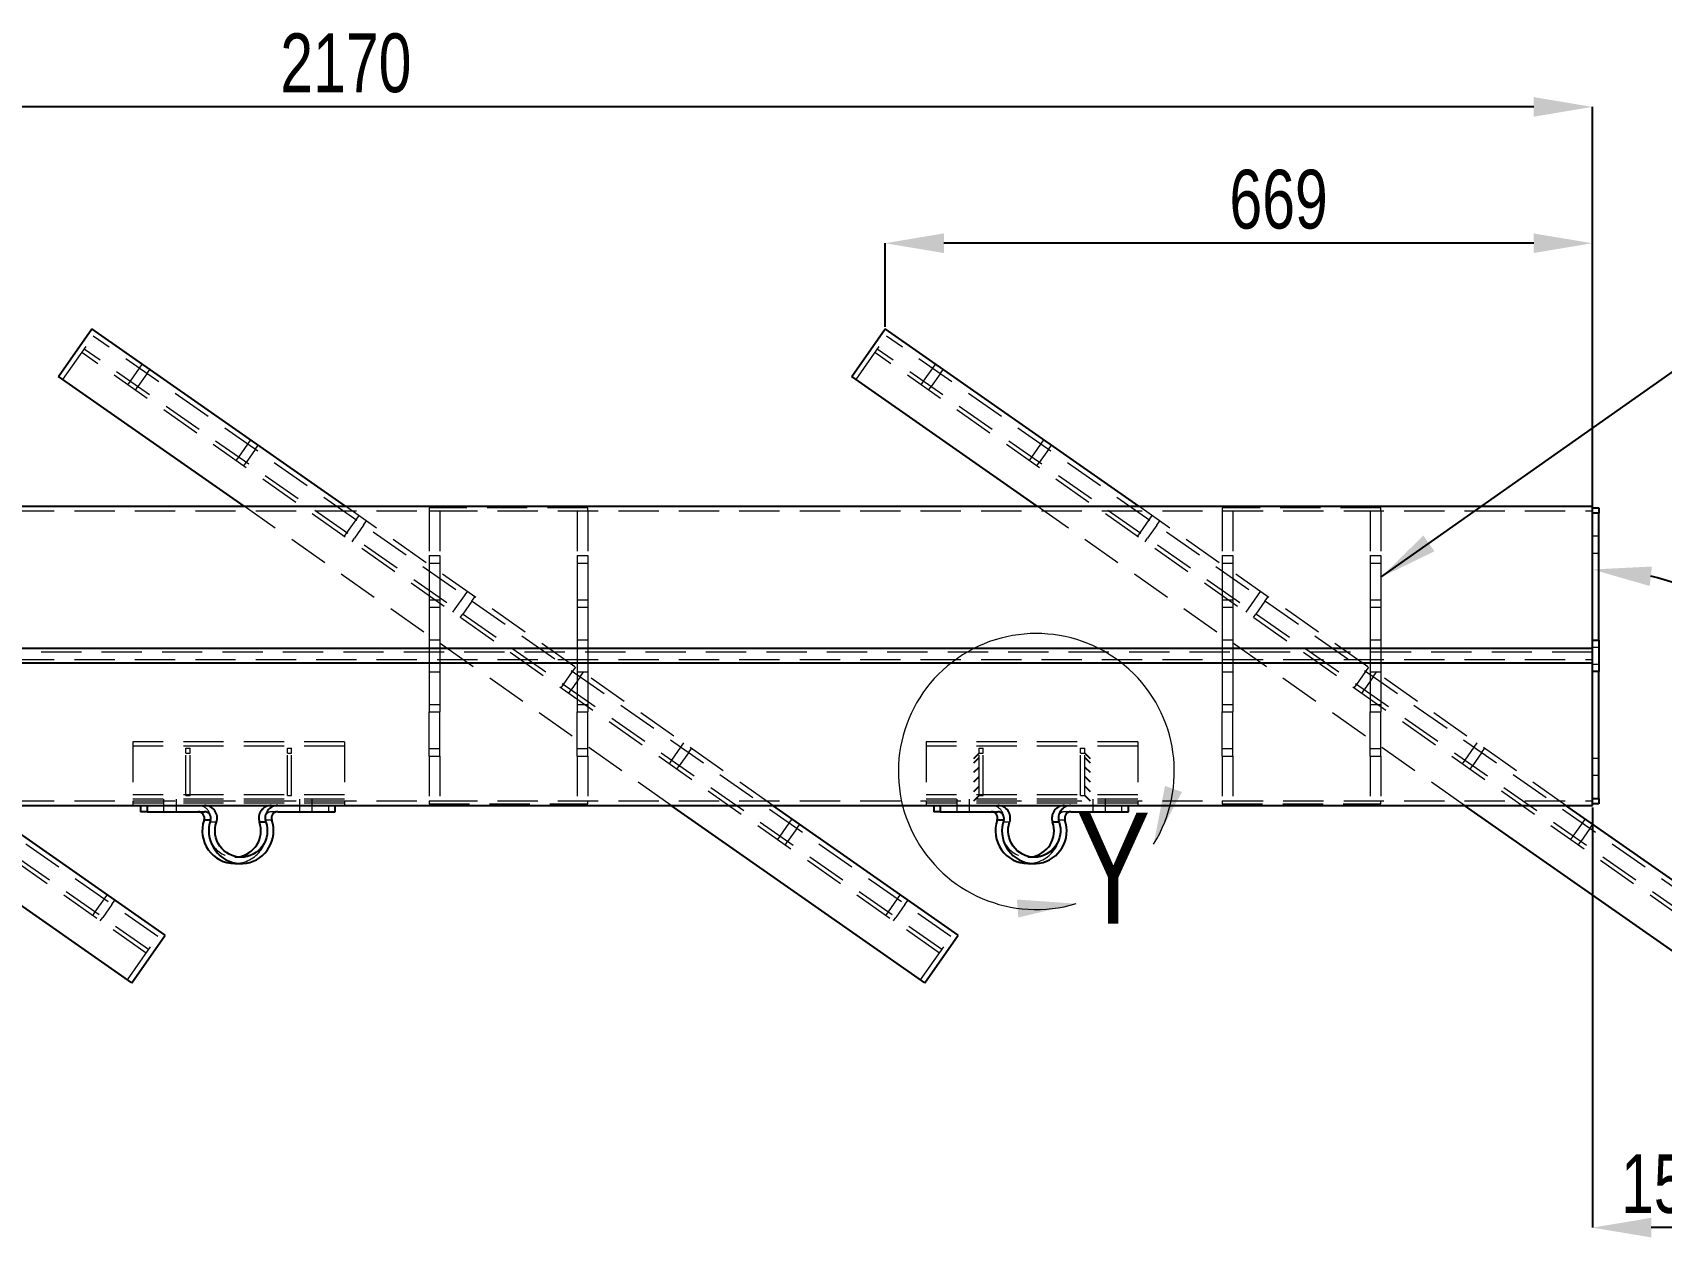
# Model space of a CAD drawing. Header units: millimetres. Extents: x 122 to 2816, y -707 to 556.
# Drawn here: x 1156.1 to 1207.4, y -169.8 to -131.8 of the extents above; entities that cross this region are included whole.
import ezdxf

# ---------------------------------------------------------------- set-up
doc = ezdxf.new("R2010")
doc.units = ezdxf.units.MM
doc.header["$PDSIZE"] = -1
doc.linetypes.add('HIDDEN', pattern=[1.905, 1.27, -0.635])
doc.layers.add('FORMAT', color=7, linetype='Continuous')
doc.styles.add('SLDTEXTSTYLE7', font='TXT', dxfattribs={"width": 0.75})
doc.dimstyles.new('SLDDIMSTYLE0', dxfattribs={"dimtxt": 2.5, "dimasz": 1.852083, "dimexe": 0, "dimexo": 0.625, "dimgap": 0, "dimtad": 1, "dimdec": 0, "dimrnd": 1e-09, "dimtxsty": 'Standard', "dimsah": 1, "dimcen": 2.5, "dimazin": 3, "dimtfac": 1.852083, "dimtdec": 0, "dimtmove": 0, "dimatfit": 3, "dimfrac": 2})
doc.dimstyles.new('SLDDIMSTYLE49', dxfattribs={"dimtxt": 1.852083, "dimasz": 1.852083, "dimexe": 0, "dimexo": 0.625, "dimgap": 0.463021, "dimtad": 1, "dimdec": 0, "dimlfac": 30, "dimrnd": 1e-09, "dimzin": 12, "dimtxsty": 'SLDTEXTSTYLE7', "dimsah": 1, "dimcen": 2.5, "dimazin": 3, "dimtfac": 1, "dimtdec": 0, "dimtmove": 0, "dimatfit": 3, "dimfrac": 2, "dimtzin": 12})
doc.dimstyles.new('SLDDIMSTYLE50', dxfattribs={"dimtxt": 1.852083, "dimasz": 1.852083, "dimexe": 0, "dimexo": 0.625, "dimgap": 0.463021, "dimtad": 1, "dimdec": 0, "dimlfac": 30, "dimrnd": 1e-09, "dimzin": 12, "dimtxsty": 'SLDTEXTSTYLE7', "dimsah": 1, "dimcen": 2.5, "dimazin": 3, "dimtfac": 1, "dimtdec": 0, "dimtmove": 0, "dimatfit": 0, "dimfrac": 2, "dimtzin": 12})
doc.dimstyles.new('SLDDIMSTYLE51', dxfattribs={"dimtxt": 1.852083, "dimasz": 1.852083, "dimexe": 0, "dimexo": 0.625, "dimgap": 0.463021, "dimtad": 1, "dimlfac": 30, "dimzin": 12, "dimtxsty": 'SLDTEXTSTYLE7', "dimsah": 1, "dimcen": 2.5, "dimazin": 3, "dimtfac": 1, "dimtmove": 0, "dimatfit": 3, "dimfrac": 2, "dimtzin": 12})

# ---------------------------------------------------------------- blocks, each defined once
blk = doc.blocks.new('*D1308')
at = {"layer": 'Defpoints', "color": 0}
for p in [(1182.94, -141.123), (1205.234, -146.719), (1205.234, -151.198), (1213.2, -155.802), (1210.245, -160.242)]:
    blk.add_point(p, dxfattribs=at)
at = {"layer": 'FORMAT', "color": 0, "lineweight": -2}
blk.add_line((1210.297, -160.278), (1211.804, -161.333), dxfattribs=at)
blk.add_arc((1205.234, -156.733), 8.021, 338.26, 76.74, dxfattribs=at)
at = {"layer": 'FORMAT', "color": 0}
for points in [[(1207.038, -149.233), (1207.109, -148.62), (1205.234, -148.712)], [(1212.955, -159.85), (1212.412, -159.557), (1211.804, -161.333)]]:
    blk.add_solid(points, dxfattribs=at)
at = {"layer": 'FORMAT', "color": 0, "insert": (1211.392, -148.174), "char_height": 1.8521, "attachment_point": 1, "rotation": 312.8677, "style": 'SLDTEXTSTYLE7'}
blk.add_mtext('\\A1;125°', dxfattribs=at)
blk = doc.blocks.new('*D1309')
at = {"layer": 'Defpoints', "color": 0}
for p in [(1205.234, -156.148), (1210.245, -160.242), (1205.234, -169.457)]:
    blk.add_point(p, dxfattribs=at)
at = {"layer": 'FORMAT', "color": 0, "lineweight": -2}
for p, q in [((1205.234, -156.21), (1205.234, -169.457)), ((1210.245, -160.305), (1210.245, -169.457)), ((1208.393, -169.457), (1207.086, -169.457))]:
    blk.add_line(p, q, dxfattribs=at)
at = {"layer": 'FORMAT', "color": 0}
for points in [[(1207.086, -169.148), (1207.086, -169.766), (1205.234, -169.457)], [(1208.393, -169.148), (1208.393, -169.766), (1210.245, -169.457)]]:
    blk.add_solid(points, dxfattribs=at)
at = {"layer": 'FORMAT', "color": 0, "insert": (1207.685, -167.142), "char_height": 1.8521, "attachment_point": 2, "style": 'SLDTEXTSTYLE7'}
blk.add_mtext('\\A1;150', dxfattribs=at)
blk = doc.blocks.new('*D1312')
at = {"layer": 'Defpoints', "color": 0}
for p in [(1132.9, -134.132), (1205.234, -146.719), (1132.9, -149.076)]:
    blk.add_point(p, dxfattribs=at)
at = {"layer": 'FORMAT', "color": 0, "lineweight": -2}
for p, q in [((1132.9, -149.014), (1132.9, -134.132)), ((1203.382, -134.132), (1134.752, -134.132)), ((1205.234, -146.657), (1205.234, -134.132))]:
    blk.add_line(p, q, dxfattribs=at)
at = {"layer": 'FORMAT', "color": 0}
for points in [[(1134.752, -133.824), (1134.752, -134.441), (1132.9, -134.132)], [(1203.382, -133.824), (1203.382, -134.441), (1205.234, -134.132)]]:
    blk.add_solid(points, dxfattribs=at)
at = {"layer": 'FORMAT', "color": 0, "insert": (1165.944, -131.817), "char_height": 1.8521, "attachment_point": 2, "style": 'SLDTEXTSTYLE7'}
blk.add_mtext('\\A1;2170', dxfattribs=at)
blk = doc.blocks.new('*D1313')
at = {"layer": 'Defpoints', "color": 0}
for p in [(1182.94, -138.429), (1182.94, -141.123), (1205.234, -146.938)]:
    blk.add_point(p, dxfattribs=at)
at = {"layer": 'FORMAT', "color": 0, "lineweight": -2}
for p, q in [((1182.94, -141.06), (1182.94, -138.429)), ((1203.382, -138.429), (1184.792, -138.429)), ((1205.234, -146.876), (1205.234, -138.429))]:
    blk.add_line(p, q, dxfattribs=at)
at = {"layer": 'FORMAT', "color": 0}
for points in [[(1184.792, -138.12), (1184.792, -138.738), (1182.94, -138.429)], [(1203.382, -138.12), (1203.382, -138.738), (1205.234, -138.429)]]:
    blk.add_solid(points, dxfattribs=at)
at = {"layer": 'FORMAT', "color": 0, "insert": (1195.342, -136.114), "char_height": 1.8521, "attachment_point": 2, "style": 'SLDTEXTSTYLE7'}
blk.add_mtext('\\A1;669', dxfattribs=at)

msp = doc.modelspace()

# ---------------------------------------------------------------- linework, layer by layer
at = {"color": 7, "linetype": 'Continuous', "lineweight": 25}
for p, q in [((1156.888687, -142.624764), (1157.940243, -141.122985)), ((1165.932804, -146.719436), (1157.940243, -141.122985)), ((1181.888687, -142.624764), (1182.940243, -141.122985)), ((1190.932804, -146.719436), (1182.940243, -141.122985)), ((1162.736485, -146.719436), (1156.888687, -142.624764)), ((1187.736485, -146.719436), (1181.888687, -142.624764)), ((1060.233666, -146.719436), (1205.233666, -146.719436)), ((1205.233666, -146.766815), (1205.233666, -146.719436)), ((1205.233666, -146.766815), (1205.433666, -146.766815)), ((1205.233666, -146.938052), (1205.233666, -146.766815)), ((1205.433666, -146.766815), (1205.433666, -146.938052)), ((1205.433666, -146.938052), (1205.233666, -146.938052)), ((1205.233666, -150.938052), (1205.233666, -146.938052)), ((1205.433666, -150.938052), (1205.433666, -146.938052)), ((1205.233666, -150.938052), (1205.433666, -150.938052)), ((1205.233666, -151.928911), (1205.233666, -150.938052)), ((1205.433666, -150.938052), (1205.433666, -151.928911)), ((1205.433666, -151.928911), (1205.233666, -151.928911)), ((1205.233666, -155.928911), (1205.233666, -151.928911)), ((1205.433666, -155.928911), (1205.433666, -151.928911)), ((1205.233666, -155.928911), (1205.433666, -155.928911)), ((1205.233666, -156.100148), (1205.233666, -155.928911)), ((1205.433666, -155.928911), (1205.433666, -156.100148)), ((1060.233666, -156.147527), (1205.233666, -156.147527)), ((1159.193755, -161.743978), (1151.201194, -156.147527)), ((1160.245312, -160.242199), (1154.397513, -156.147527)), ((1159.474818, -156.147527), (1159.474818, -156.347527)), ((1159.678799, -156.347527), (1159.474818, -156.347527)), ((1159.678799, -156.147527), (1159.678799, -156.347527)), ((1159.678799, -156.347527), (1161.490551, -156.347527)), ((1163.796418, -156.347527), (1165.60817, -156.347527)), ((1165.60817, -156.347527), (1165.60817, -156.147527)), ((1184.193755, -161.743978), (1176.201194, -156.147527)), ((1185.245312, -160.242199), (1179.397513, -156.147527)), ((1184.474818, -156.147527), (1184.474818, -156.347527)), ((1184.678799, -156.347527), (1184.474818, -156.347527)), ((1184.678799, -156.147527), (1184.678799, -156.347527)), ((1184.678799, -156.347527), (1186.490551, -156.347527)), ((1188.796418, -156.347527), (1190.60817, -156.347527)), ((1190.60817, -156.347527), (1190.60817, -156.147527)), ((1209.193755, -161.743978), (1201.201194, -156.147527)), ((1210.245312, -160.242199), (1204.397513, -156.147527)), ((1205.233666, -156.147527), (1205.233666, -156.100148)), ((1205.433666, -156.100148), (1205.233666, -156.100148)), ((1161.677513, -156.612392), (1161.473532, -156.612392)), ((1163.422493, -156.677257), (1163.218512, -156.677257)), ((1186.677513, -156.612392), (1186.473532, -156.612392)), ((1188.422493, -156.677257), (1188.218512, -156.677257)), ((1162.439503, -157.98086), (1162.643484, -157.98086)), ((1187.439503, -157.98086), (1187.643484, -157.98086)), ((1159.193755, -161.743978), (1160.245312, -160.242199)), ((1184.193755, -161.743978), (1185.245312, -160.242199))]:
    msp.add_line(p, q, dxfattribs=at)
at = {"color": 7, "linetype": 'HIDDEN', "lineweight": 18}
for p, q in [((1160.01319, -160.283129), (1132.981173, -141.355106)), ((1157.025212, -142.72036), (1157.981173, -141.355106)), ((1185.01319, -160.283129), (1157.981173, -141.355106)), ((1182.025212, -142.72036), (1182.981173, -141.355106)), ((1210.01319, -160.283129), (1182.981173, -141.355106)), ((1159.649925, -160.801925), (1132.617908, -141.873903)), ((1159.726402, -160.692705), (1132.694384, -141.764682)), ((1184.649925, -160.801925), (1157.617908, -141.873903)), ((1184.726402, -160.692705), (1157.694384, -141.764682)), ((1209.649925, -160.801925), (1182.617908, -141.873903)), ((1209.726402, -160.692705), (1182.694384, -141.764682)), ((1159.428341, -142.368425), (1159.141553, -142.778001)), ((1159.674087, -142.540498), (1159.387299, -142.950074)), ((1159.523937, -142.231899), (1159.428341, -142.368425)), ((1159.674087, -142.540498), (1159.769683, -142.403972)), ((1184.428341, -142.368425), (1184.141553, -142.778001)), ((1184.674087, -142.540498), (1184.387299, -142.950074)), ((1184.523937, -142.231899), (1184.428341, -142.368425)), ((1184.674087, -142.540498), (1184.769683, -142.403972)), ((1159.141553, -142.778001), (1159.065076, -142.887221)), ((1159.310822, -143.059294), (1159.387299, -142.950074)), ((1184.141553, -142.778001), (1184.065076, -142.887221)), ((1184.310822, -143.059294), (1184.387299, -142.950074)), ((1162.841475, -144.758327), (1162.554687, -145.167903)), ((1162.937071, -144.621801), (1162.841475, -144.758327)), ((1187.841475, -144.758327), (1187.554687, -145.167903)), ((1187.937071, -144.621801), (1187.841475, -144.758327)), ((1162.554687, -145.167903), (1162.47821, -145.277123)), ((1163.08722, -144.930399), (1162.800432, -145.339975)), ((1163.08722, -144.930399), (1163.182816, -144.793874)), ((1187.554687, -145.167903), (1187.47821, -145.277123)), ((1188.08722, -144.930399), (1187.800432, -145.339975)), ((1188.08722, -144.930399), (1188.182816, -144.793874)), ((1162.723955, -145.449196), (1162.800432, -145.339975)), ((1187.723955, -145.449196), (1187.800432, -145.339975)), ((1176.201194, -156.147527), (1162.736485, -146.719436)), ((1179.397513, -156.147527), (1165.932804, -146.719436)), ((1168.566999, -146.766815), (1168.566999, -146.860858)), ((1173.566999, -146.766815), (1168.566999, -146.766815)), ((1173.566999, -146.860858), (1173.566999, -146.766815)), ((1201.201194, -156.147527), (1187.736485, -146.719436)), ((1204.397513, -156.147527), (1190.932804, -146.719436)), ((1193.566999, -146.766815), (1193.566999, -146.860858)), ((1198.566999, -146.766815), (1193.566999, -146.766815)), ((1198.566999, -146.860858), (1198.566999, -146.766815)), ((1060.233666, -146.860858), (1205.233666, -146.860858)), ((1166.254608, -147.148228), (1165.96782, -147.557804)), ((1166.500354, -147.320301), (1166.213566, -147.729877)), ((1166.350204, -147.011703), (1166.254608, -147.148228)), ((1166.500354, -147.320301), (1166.59595, -147.183776)), ((1168.566999, -146.860858), (1168.900332, -146.860858)), ((1168.566999, -146.860858), (1168.566999, -148.275071)), ((1168.900332, -146.860858), (1168.900332, -148.275071)), ((1173.233666, -146.860858), (1173.566999, -146.860858)), ((1173.233666, -146.860858), (1173.233666, -148.275071)), ((1173.566999, -146.860858), (1173.566999, -148.275071)), ((1191.254608, -147.148228), (1190.96782, -147.557804)), ((1191.500354, -147.320301), (1191.213566, -147.729877)), ((1191.350204, -147.011703), (1191.254608, -147.148228)), ((1191.500354, -147.320301), (1191.59595, -147.183776)), ((1193.566999, -146.860858), (1193.900332, -146.860858)), ((1193.566999, -146.860858), (1193.566999, -148.275071)), ((1193.900332, -146.860858), (1193.900332, -148.275071)), ((1198.233666, -146.860858), (1198.566999, -146.860858)), ((1198.233666, -146.860858), (1198.233666, -148.275071)), ((1198.566999, -146.860858), (1198.566999, -148.275071)), ((1165.96782, -147.557804), (1165.891343, -147.667025)), ((1166.137089, -147.839098), (1166.213566, -147.729877)), ((1190.96782, -147.557804), (1190.891343, -147.667025)), ((1191.137089, -147.839098), (1191.213566, -147.729877)), ((1205.433666, -147.666815), (1205.233666, -147.666815)), ((1168.566999, -148.275071), (1168.900332, -148.275071)), ((1168.566999, -148.275071), (1168.566999, -148.510774)), ((1168.900332, -148.275071), (1168.900332, -148.510774)), ((1173.233666, -148.275071), (1173.566999, -148.275071)), ((1173.233666, -148.275071), (1173.233666, -148.510774)), ((1173.566999, -148.275071), (1173.566999, -148.510774)), ((1193.566999, -148.275071), (1193.900332, -148.275071)), ((1193.566999, -148.275071), (1193.566999, -148.510774)), ((1193.900332, -148.275071), (1193.900332, -148.510774)), ((1198.233666, -148.275071), (1198.566999, -148.275071)), ((1198.233666, -148.275071), (1198.233666, -148.510774)), ((1198.566999, -148.275071), (1198.566999, -148.510774)), ((1205.233666, -148.200148), (1205.433666, -148.200148)), ((1168.566999, -148.510774), (1168.900332, -148.510774)), ((1168.566999, -148.510774), (1168.566999, -149.665715)), ((1168.900332, -148.510774), (1168.900332, -149.665715)), ((1173.233666, -148.510774), (1173.566999, -148.510774)), ((1173.233666, -148.510774), (1173.233666, -149.665715)), ((1173.566999, -148.510774), (1173.566999, -149.665715)), ((1193.566999, -148.510774), (1193.900332, -148.510774)), ((1193.566999, -148.510774), (1193.566999, -149.665715)), ((1193.900332, -148.510774), (1193.900332, -149.665715)), ((1198.233666, -148.510774), (1198.566999, -148.510774)), ((1198.233666, -148.510774), (1198.233666, -149.665715)), ((1198.566999, -148.510774), (1198.566999, -149.665715)), ((1168.566999, -149.665715), (1168.900332, -149.665715)), ((1168.566999, -149.665715), (1168.566999, -150.933482)), ((1168.566999, -149.901417), (1168.900332, -149.901417)), ((1168.900332, -149.665715), (1168.900332, -150.933482)), ((1169.667742, -149.53813), (1169.380954, -149.947706)), ((1169.913487, -149.710203), (1169.626699, -150.119779)), ((1169.763338, -149.401605), (1169.667742, -149.53813)), ((1169.913487, -149.710203), (1170.009084, -149.573678)), ((1173.233666, -149.665715), (1173.566999, -149.665715)), ((1173.233666, -149.665715), (1173.233666, -150.933482)), ((1173.233666, -149.901417), (1173.566999, -149.901417)), ((1173.566999, -149.665715), (1173.566999, -150.933482)), ((1193.566999, -149.665715), (1193.900332, -149.665715)), ((1193.566999, -149.665715), (1193.566999, -150.933482)), ((1193.566999, -149.901417), (1193.900332, -149.901417)), ((1193.900332, -149.665715), (1193.900332, -150.933482)), ((1194.667742, -149.53813), (1194.380954, -149.947706)), ((1194.913487, -149.710203), (1194.626699, -150.119779)), ((1194.763338, -149.401605), (1194.667742, -149.53813)), ((1194.913487, -149.710203), (1195.009084, -149.573678)), ((1198.233666, -149.665715), (1198.566999, -149.665715)), ((1198.233666, -149.665715), (1198.233666, -150.933482)), ((1198.233666, -149.901417), (1198.566999, -149.901417)), ((1198.566999, -149.665715), (1198.566999, -150.933482)), ((1169.380954, -149.947706), (1169.304477, -150.056926)), ((1169.550222, -150.228999), (1169.626699, -150.119779)), ((1194.380954, -149.947706), (1194.304477, -150.056926)), ((1194.550222, -150.228999), (1194.626699, -150.119779)), ((1168.566999, -150.933482), (1168.566999, -151.933482)), ((1168.566999, -150.933482), (1168.900332, -150.933482)), ((1168.900332, -150.933482), (1168.900332, -151.933482)), ((1173.233666, -150.933482), (1173.233666, -151.933482)), ((1173.233666, -150.933482), (1173.566999, -150.933482)), ((1173.566999, -150.933482), (1173.566999, -151.933482)), ((1193.566999, -150.933482), (1193.566999, -151.933482)), ((1193.566999, -150.933482), (1193.900332, -150.933482)), ((1193.900332, -150.933482), (1193.900332, -151.933482)), ((1198.233666, -150.933482), (1198.233666, -151.933482)), ((1198.233666, -150.933482), (1198.566999, -150.933482)), ((1198.566999, -150.933482), (1198.566999, -151.933482)), ((1205.233666, -151.31563), (1060.233666, -151.31563)), ((1205.433666, -151.166815), (1205.233666, -151.166815)), ((1060.233666, -151.551333), (1205.233666, -151.551333)), ((1168.566999, -151.933482), (1168.900332, -151.933482)), ((1168.566999, -151.933482), (1168.566999, -153.201249)), ((1168.900332, -151.933482), (1168.900332, -153.201249)), ((1173.080875, -151.928032), (1172.794087, -152.337608)), ((1173.176471, -151.791507), (1173.080875, -151.928032)), ((1173.233666, -151.933482), (1173.566999, -151.933482)), ((1173.233666, -151.933482), (1173.233666, -153.201249)), ((1173.326621, -152.100105), (1173.422217, -151.96358)), ((1173.566999, -151.933482), (1173.566999, -153.201249)), ((1193.566999, -151.933482), (1193.900332, -151.933482)), ((1193.566999, -151.933482), (1193.566999, -153.201249)), ((1193.900332, -151.933482), (1193.900332, -153.201249)), ((1198.080875, -151.928032), (1197.794087, -152.337608)), ((1198.176471, -151.791507), (1198.080875, -151.928032)), ((1198.233666, -151.933482), (1198.566999, -151.933482)), ((1198.233666, -151.933482), (1198.233666, -153.201249)), ((1198.326621, -152.100105), (1198.422217, -151.96358)), ((1198.566999, -151.933482), (1198.566999, -153.201249)), ((1205.233666, -151.700148), (1205.433666, -151.700148)), ((1172.794087, -152.337608), (1172.71761, -152.446828)), ((1173.326621, -152.100105), (1173.039833, -152.509681)), ((1197.794087, -152.337608), (1197.71761, -152.446828)), ((1198.326621, -152.100105), (1198.039833, -152.509681)), ((1168.566999, -152.965546), (1168.900332, -152.965546)), ((1172.963356, -152.618901), (1173.039833, -152.509681)), ((1173.233666, -152.965546), (1173.566999, -152.965546)), ((1193.566999, -152.965546), (1193.900332, -152.965546)), ((1197.963356, -152.618901), (1198.039833, -152.509681)), ((1198.233666, -152.965546), (1198.566999, -152.965546)), ((1168.566999, -153.201249), (1168.900332, -153.201249)), ((1168.566999, -154.35619), (1168.566999, -153.201249)), ((1168.900332, -154.35619), (1168.900332, -153.201249)), ((1173.233666, -153.201249), (1173.566999, -153.201249)), ((1173.233666, -154.35619), (1173.233666, -153.201249)), ((1173.566999, -154.35619), (1173.566999, -153.201249)), ((1193.566999, -153.201249), (1193.900332, -153.201249)), ((1193.566999, -154.35619), (1193.566999, -153.201249)), ((1193.900332, -154.35619), (1193.900332, -153.201249)), ((1198.233666, -153.201249), (1198.566999, -153.201249)), ((1198.233666, -154.35619), (1198.233666, -153.201249)), ((1198.566999, -154.35619), (1198.566999, -153.201249)), ((1165.900332, -154.147527), (1159.233666, -154.147527)), ((1159.233666, -154.147527), (1159.233666, -156.014193)), ((1165.900332, -154.28086), (1159.233666, -154.28086)), ((1160.900332, -154.506105), (1160.900332, -154.339439)), ((1160.900332, -154.339439), (1161.033666, -154.339439)), ((1160.900332, -154.506105), (1161.033666, -154.506105)), ((1160.900332, -155.839439), (1160.900332, -154.506105)), ((1161.033666, -154.506105), (1161.033666, -154.339439)), ((1161.033666, -155.839439), (1161.033666, -154.506105)), ((1164.100332, -154.506105), (1164.100332, -154.339439)), ((1164.100332, -154.339439), (1164.233666, -154.339439)), ((1164.100332, -154.506105), (1164.233666, -154.506105)), ((1164.100332, -155.839439), (1164.100332, -154.506105)), ((1164.233666, -154.506105), (1164.233666, -154.339439)), ((1164.233666, -155.839439), (1164.233666, -154.506105)), ((1165.900332, -154.147527), (1165.900332, -156.014193)), ((1168.566999, -154.35619), (1168.900332, -154.35619)), ((1168.566999, -154.591892), (1168.566999, -154.35619)), ((1168.900332, -154.591892), (1168.900332, -154.35619)), ((1173.233666, -154.35619), (1173.566999, -154.35619)), ((1173.233666, -154.591892), (1173.233666, -154.35619)), ((1173.566999, -154.591892), (1173.566999, -154.35619)), ((1176.494009, -154.317934), (1176.207221, -154.72751)), ((1176.739754, -154.490007), (1176.452966, -154.899583)), ((1176.589605, -154.181408), (1176.494009, -154.317934)), ((1176.739754, -154.490007), (1176.835351, -154.353481)), ((1190.900332, -154.147527), (1184.233666, -154.147527)), ((1184.233666, -154.147527), (1184.233666, -156.014193)), ((1190.900332, -154.28086), (1184.233666, -154.28086)), ((1185.900332, -154.506105), (1185.900332, -154.339439)), ((1185.900332, -154.339439), (1186.033666, -154.339439)), ((1185.900332, -154.506105), (1186.033666, -154.506105)), ((1185.900332, -155.839439), (1185.900332, -154.506105)), ((1186.033666, -154.506105), (1186.033666, -154.339439)), ((1186.033666, -155.839439), (1186.033666, -154.506105)), ((1189.100332, -154.506105), (1189.100332, -154.339439)), ((1189.100332, -154.339439), (1189.233666, -154.339439)), ((1189.100332, -154.506105), (1189.233666, -154.506105)), ((1189.100332, -155.839439), (1189.100332, -154.506105)), ((1189.233666, -154.506105), (1189.233666, -154.339439)), ((1189.233666, -155.839439), (1189.233666, -154.506105)), ((1190.900332, -154.147527), (1190.900332, -156.014193)), ((1193.566999, -154.35619), (1193.900332, -154.35619)), ((1193.566999, -154.591892), (1193.566999, -154.35619)), ((1193.900332, -154.591892), (1193.900332, -154.35619)), ((1198.233666, -154.35619), (1198.566999, -154.35619)), ((1198.233666, -154.591892), (1198.233666, -154.35619)), ((1198.566999, -154.591892), (1198.566999, -154.35619)), ((1201.494009, -154.317934), (1201.207221, -154.72751)), ((1201.739754, -154.490007), (1201.452966, -154.899583)), ((1201.589605, -154.181408), (1201.494009, -154.317934)), ((1201.739754, -154.490007), (1201.835351, -154.353481)), ((1168.566999, -154.591892), (1168.900332, -154.591892)), ((1168.566999, -154.591892), (1168.566999, -156.006105)), ((1168.900332, -154.591892), (1168.900332, -156.006105)), ((1173.233666, -154.591892), (1173.566999, -154.591892)), ((1173.233666, -154.591892), (1173.233666, -156.006105)), ((1173.566999, -154.591892), (1173.566999, -156.006105)), ((1176.207221, -154.72751), (1176.130744, -154.83673)), ((1176.376489, -155.008803), (1176.452966, -154.899583)), ((1193.566999, -154.591892), (1193.900332, -154.591892)), ((1193.566999, -154.591892), (1193.566999, -156.006105)), ((1193.900332, -154.591892), (1193.900332, -156.006105)), ((1198.233666, -154.591892), (1198.566999, -154.591892)), ((1198.233666, -154.591892), (1198.233666, -156.006105)), ((1198.566999, -154.591892), (1198.566999, -156.006105)), ((1201.207221, -154.72751), (1201.130744, -154.83673)), ((1201.376489, -155.008803), (1201.452966, -154.899583)), ((1205.433666, -154.666815), (1205.233666, -154.666815)), ((1205.233666, -155.200148), (1205.433666, -155.200148)), ((1060.233666, -156.006105), (1205.233666, -156.006105)), ((1165.900332, -155.814193), (1159.233666, -155.814193)), ((1165.900332, -155.947527), (1159.233666, -155.947527)), ((1165.900332, -156.014193), (1159.233666, -156.014193)), ((1159.233666, -156.014193), (1159.233666, -156.147527)), ((1160.200332, -155.947527), (1160.200332, -156.147527)), ((1160.600332, -156.147527), (1160.600332, -155.947527)), ((1160.900332, -155.839439), (1161.033666, -155.839439)), ((1164.100332, -155.839439), (1164.233666, -155.839439)), ((1164.482655, -155.947527), (1164.482655, -156.147527)), ((1164.882655, -156.147527), (1164.882655, -155.947527)), ((1165.900332, -156.014193), (1165.900332, -156.147527)), ((1168.566999, -156.006105), (1168.566999, -156.100148)), ((1168.566999, -156.006105), (1168.900332, -156.006105)), ((1173.233666, -156.006105), (1173.566999, -156.006105)), ((1173.566999, -156.100148), (1173.566999, -156.006105)), ((1190.900332, -155.814193), (1184.233666, -155.814193)), ((1190.900332, -155.947527), (1184.233666, -155.947527)), ((1190.900332, -156.014193), (1184.233666, -156.014193)), ((1184.233666, -156.014193), (1184.233666, -156.147527)), ((1185.200332, -155.947527), (1185.200332, -156.147527)), ((1185.600332, -156.147527), (1185.600332, -155.947527)), ((1185.900332, -155.839439), (1186.033666, -155.839439)), ((1189.100332, -155.839439), (1189.233666, -155.839439)), ((1189.482655, -155.947527), (1189.482655, -156.147527)), ((1189.882655, -156.147527), (1189.882655, -155.947527)), ((1190.900332, -156.014193), (1190.900332, -156.147527)), ((1193.566999, -156.006105), (1193.566999, -156.100148)), ((1193.566999, -156.006105), (1193.900332, -156.006105)), ((1198.233666, -156.006105), (1198.566999, -156.006105)), ((1198.566999, -156.100148), (1198.566999, -156.006105)), ((1165.900332, -156.08086), (1159.233666, -156.08086)), ((1160.200332, -156.147527), (1160.200332, -156.347527)), ((1160.600332, -156.347527), (1160.600332, -156.147527)), ((1163.796418, -156.347527), (1163.592436, -156.347527)), ((1164.482655, -156.147527), (1164.482655, -156.347527)), ((1164.882655, -156.347527), (1164.882655, -156.147527)), ((1165.404188, -156.347527), (1165.404188, -156.147527)), ((1168.566999, -156.100148), (1173.566999, -156.100148)), ((1180.002738, -156.57131), (1179.907142, -156.707836)), ((1190.900332, -156.08086), (1184.233666, -156.08086)), ((1185.200332, -156.147527), (1185.200332, -156.347527)), ((1185.600332, -156.347527), (1185.600332, -156.147527)), ((1188.796418, -156.347527), (1188.592436, -156.347527)), ((1189.482655, -156.147527), (1189.482655, -156.347527)), ((1189.882655, -156.347527), (1189.882655, -156.147527)), ((1190.404188, -156.347527), (1190.404188, -156.147527)), ((1193.566999, -156.100148), (1198.566999, -156.100148)), ((1205.002738, -156.57131), (1204.907142, -156.707836)), ((1161.864476, -156.677257), (1161.660494, -156.677257)), ((1163.609455, -156.612392), (1163.405474, -156.612392)), ((1179.907142, -156.707836), (1179.620354, -157.117412)), ((1180.152888, -156.879909), (1179.8661, -157.289485)), ((1180.152888, -156.879909), (1180.248484, -156.743383)), ((1186.864476, -156.677257), (1186.660494, -156.677257)), ((1188.609455, -156.612392), (1188.405474, -156.612392)), ((1204.907142, -156.707836), (1204.620354, -157.117412)), ((1205.152888, -156.879909), (1204.8661, -157.289485)), ((1205.152888, -156.879909), (1205.248484, -156.743383)), ((1179.620354, -157.117412), (1179.543877, -157.226632)), ((1179.789623, -157.398705), (1179.8661, -157.289485)), ((1204.620354, -157.117412), (1204.543877, -157.226632)), ((1204.789623, -157.398705), (1204.8661, -157.289485)), ((1162.439503, -157.78086), (1162.643484, -157.78086)), ((1187.439503, -157.78086), (1187.643484, -157.78086)), ((1158.320276, -159.097737), (1158.033488, -159.507313)), ((1158.415872, -158.961212), (1158.320276, -159.097737)), ((1158.566022, -159.26981), (1158.661618, -159.133285)), ((1183.320276, -159.097737), (1183.033488, -159.507313)), ((1183.415872, -158.961212), (1183.320276, -159.097737)), ((1183.566022, -159.26981), (1183.661618, -159.133285)), ((1158.033488, -159.507313), (1157.957011, -159.616534)), ((1158.566022, -159.26981), (1158.279233, -159.679386)), ((1183.033488, -159.507313), (1182.957011, -159.616534)), ((1183.566022, -159.26981), (1183.279233, -159.679386)), ((1158.202756, -159.788607), (1158.279233, -159.679386)), ((1183.202756, -159.788607), (1183.279233, -159.679386)), ((1159.057229, -161.648382), (1160.01319, -160.283129)), ((1184.057229, -161.648382), (1185.01319, -160.283129))]:
    msp.add_line(p, q, dxfattribs=at)
at = {"color": 8, "linetype": 'Continuous', "lineweight": 25}
for p, q in [((1132.900332, -151.197779), (1205.233666, -151.197779)), ((1205.233666, -151.669184), (1132.900332, -151.669184))]:
    msp.add_line(p, q, dxfattribs=at)
at = {"color": 7, "linetype": 'Continuous', "lineweight": 25, "flags": 128}
for points in [[(1161.677513, -156.612392), (1161.6473, -156.720346), (1161.628831, -156.830978), (1161.622325, -156.942985), (1161.627858, -157.055045), (1161.645365, -157.165837), (1161.674639, -157.274056), (1161.715336, -157.378425), (1161.766976, -157.477714), (1161.828949, -157.570752), (1161.900525, -157.656442), (1161.980861, -157.733775), (1162.069009, -157.801837), (1162.16393, -157.859828), (1162.264504, -157.907063), (1162.369547, -157.942985), (1162.477819, -157.967171), (1162.588045, -157.979336), (1162.698924, -157.979336), (1162.809149, -157.967171), (1162.917422, -157.942985), (1163.022464, -157.907063), (1163.123039, -157.859828), (1163.21796, -157.801837), (1163.306108, -157.733775), (1163.386443, -157.656442), (1163.45802, -157.570752), (1163.519993, -157.477714), (1163.571633, -157.378425), (1163.61233, -157.274056), (1163.641604, -157.165837), (1163.659111, -157.055045), (1163.664644, -156.942985), (1163.658138, -156.830978), (1163.639669, -156.720346), (1163.609455, -156.612392)], [(1163.422493, -156.677257), (1163.448661, -156.772605), (1163.463475, -156.87042), (1163.466726, -156.969322), (1163.458369, -157.067917), (1163.43852, -157.164815), (1163.407461, -157.258648), (1163.365629, -157.348094), (1163.313613, -157.431892), (1163.252148, -157.508859), (1163.1821, -157.577912), (1163.104457, -157.638074), (1163.020314, -157.6885), (1162.930857, -157.728477), (1162.837347, -157.757441), (1162.741104, -157.774985), (1162.643484, -157.78086), (1162.545865, -157.774985), (1162.449622, -157.757441), (1162.356112, -157.728477), (1162.266655, -157.6885), (1162.182512, -157.638074), (1162.104869, -157.577912), (1162.034821, -157.508859), (1161.973356, -157.431892), (1161.92134, -157.348094), (1161.879508, -157.258648), (1161.848448, -157.164815), (1161.8286, -157.067917), (1161.820243, -156.969322), (1161.823494, -156.87042), (1161.838308, -156.772605), (1161.864476, -156.677257)], [(1186.677513, -156.612392), (1186.6473, -156.720346), (1186.628831, -156.830978), (1186.622325, -156.942985), (1186.627858, -157.055045), (1186.645365, -157.165837), (1186.674639, -157.274056), (1186.715336, -157.378425), (1186.766976, -157.477714), (1186.828949, -157.570752), (1186.900525, -157.656442), (1186.980861, -157.733775), (1187.069009, -157.801837), (1187.16393, -157.859828), (1187.264504, -157.907063), (1187.369547, -157.942985), (1187.477819, -157.967171), (1187.588045, -157.979336), (1187.698924, -157.979336), (1187.809149, -157.967171), (1187.917422, -157.942985), (1188.022464, -157.907063), (1188.123039, -157.859828), (1188.21796, -157.801837), (1188.306108, -157.733775), (1188.386443, -157.656442), (1188.45802, -157.570752), (1188.519993, -157.477714), (1188.571633, -157.378425), (1188.61233, -157.274056), (1188.641604, -157.165837), (1188.659111, -157.055045), (1188.664644, -156.942985), (1188.658138, -156.830978), (1188.639669, -156.720346), (1188.609455, -156.612392)], [(1188.422493, -156.677257), (1188.448661, -156.772605), (1188.463475, -156.87042), (1188.466726, -156.969322), (1188.458369, -157.067917), (1188.43852, -157.164815), (1188.407461, -157.258648), (1188.365629, -157.348094), (1188.313613, -157.431892), (1188.252148, -157.508859), (1188.1821, -157.577912), (1188.104457, -157.638074), (1188.020314, -157.6885), (1187.930857, -157.728477), (1187.837347, -157.757441), (1187.741104, -157.774985), (1187.643484, -157.78086), (1187.545865, -157.774985), (1187.449622, -157.757441), (1187.356112, -157.728477), (1187.266655, -157.6885), (1187.182512, -157.638074), (1187.104869, -157.577912), (1187.034821, -157.508859), (1186.973356, -157.431892), (1186.92134, -157.348094), (1186.879508, -157.258648), (1186.848448, -157.164815), (1186.8286, -157.067917), (1186.820243, -156.969322), (1186.823494, -156.87042), (1186.838308, -156.772605), (1186.864476, -156.677257)]]:
    msp.add_lwpolyline(points, dxfattribs=at)
at = {"color": 7, "linetype": 'Continuous', "lineweight": 18}
msp.add_arc((1187.706482, -155.080869), 4.349645, 328.2199756, 286.7745416, dxfattribs=at)
at = {"color": 7, "linetype": 'HIDDEN', "lineweight": 18}
for centre, radius, start, end in [((1161.283481, -156.546545), 0.39903, 340.8784289, 89.5563794), ((1163.594135, -156.547145), 0.199625, 90.487653, 199.0775387), ((1186.283481, -156.546545), 0.39903, 340.8784289, 89.5563794), ((1188.594135, -156.547145), 0.199625, 90.487653, 199.0775387), ((1162.444569, -156.949973), 0.830149, 160.8213273, 276.7048952), ((1162.431029, -156.949715), 1.03118, 270.4708885, 19.0943032), ((1187.444569, -156.949973), 0.830149, 160.8213273, 276.7048952), ((1187.431029, -156.949715), 1.03118, 270.4708885, 19.0943032)]:
    msp.add_arc(centre, radius, start, end, dxfattribs=at)
at = {"color": 7, "linetype": 'Continuous', "lineweight": 25}
for centre, radius, start, end in [((1161.284871, -156.547145), 0.199625, 340.9224613, 89.512347), ((1161.487462, -156.546545), 0.39903, 340.8784289, 89.5563794), ((1161.488852, -156.547145), 0.199625, 340.9224613, 89.512347), ((1163.5961, -156.54695), 0.39944, 90.5255328, 199.0396589), ((1163.800081, -156.54695), 0.39944, 90.5255328, 199.0396589), ((1163.798117, -156.547145), 0.199625, 90.487653, 199.0775387), ((1186.284871, -156.547145), 0.199625, 340.9224613, 89.512347), ((1186.487462, -156.546545), 0.39903, 340.8784289, 89.5563794), ((1186.488852, -156.547145), 0.199625, 340.9224613, 89.512347), ((1188.5961, -156.54695), 0.39944, 90.5255328, 199.0396589), ((1188.800081, -156.54695), 0.39944, 90.5255328, 199.0396589), ((1188.798117, -156.547145), 0.199625, 90.487653, 199.0775387), ((1162.447978, -156.949715), 1.03118, 160.9056968, 269.5291115), ((1162.431261, -156.948955), 0.832817, 277.6060934, 19.0407069), ((1187.447978, -156.949715), 1.03118, 160.9056968, 269.5291115), ((1187.431261, -156.948955), 0.832817, 277.6060934, 19.0407069)]:
    msp.add_arc(centre, radius, start, end, dxfattribs=at)
at = {"color": 7, "linetype": 'Continuous', "lineweight": 18}
for points in [[(1191.404013, -157.371651), (1192.298358, -155.724973), (1191.762046, -155.5323)], [(1188.961818, -159.245427), (1187.092487, -159.115023), (1187.139734, -159.682933)]]:
    msp.add_solid(points, dxfattribs=at)
at = {"layer": 'FORMAT'}
for p, q in [((1185.733666, -154.672772), (1185.900332, -154.506105)), ((1189.233666, -154.506105), (1189.400332, -154.672772)), ((1185.733666, -154.806105), (1185.900332, -154.639439)), ((1185.733666, -155.106105), (1185.900332, -154.939439)), ((1189.233666, -154.639439), (1189.400332, -154.806105)), ((1189.233666, -154.939439), (1189.400332, -155.106105)), ((1185.733666, -155.406105), (1185.900332, -155.239439)), ((1185.733666, -155.706105), (1185.900332, -155.539439)), ((1189.233666, -155.239439), (1189.400332, -155.406105)), ((1189.233666, -155.539439), (1189.400332, -155.706105)), ((1185.733666, -156.006105), (1185.900332, -155.839439)), ((1189.233666, -155.839439), (1189.400332, -156.006105))]:
    msp.add_line(p, q, dxfattribs=at)

# ---------------------------------------------------------------- texts
at = {"color": 7, "linetype": 'Continuous', "lineweight": 18, "insert": (1188.961818, -156.372519), "char_height": 3.5, "attachment_point": 1, "style": 'SLDTEXTSTYLE7'}
msp.add_mtext('Y', dxfattribs=at)

# ---------------------------------------------------------------- dimensions: what is measured, and where the dimension line sits
at = {"layer": 'FORMAT'}
for base, p1, p2, dimstyle, picture, middle in [((1132.900332, -134.132246), (1205.233666, -146.719436), (1132.900332, -149.076459), 'SLDDIMSTYLE49', '*D1312', (1165.943944, -134.132246)), ((1182.940243, -138.428896), (1205.233666, -146.938052), (1182.940243, -141.122985), 'SLDDIMSTYLE49', '*D1313', (1195.342217, -138.428896)), ((1205.233666, -169.456917), (1210.245312, -160.242199), (1205.233666, -156.147527), 'SLDDIMSTYLE50', '*D1309', (1207.685094, -169.456917))]:
    dim = msp.add_linear_dim(base=base, p1=p1, p2=p2, dimstyle=dimstyle, dxfattribs=at)
    dim.commit()
    dim.dimension.update_dxf_attribs({"geometry": picture, "text_midpoint": middle, "dimtype": 160})
dim = msp.add_angular_dim_2l(base=(1213.200058, -155.80187), line1=((1205.233666, -146.719436), (1205.233666, -151.197779)), line2=((1210.245312, -160.242199), (1182.940243, -141.122985)), dimstyle='SLDDIMSTYLE51', dxfattribs=at)
dim.commit()
dim.dimension.update_dxf_attribs({"geometry": '*D1308', "text_midpoint": (1211.112199, -151.276518), "dimtype": 162})

# ---------------------------------------------------------------- leaders
msp.add_leader([(1198.566999, -148.95753), (1219.465043, -134.238813)], dimstyle='SLDDIMSTYLE0', dxfattribs=at)

doc.saveas('drawing.dxf')
